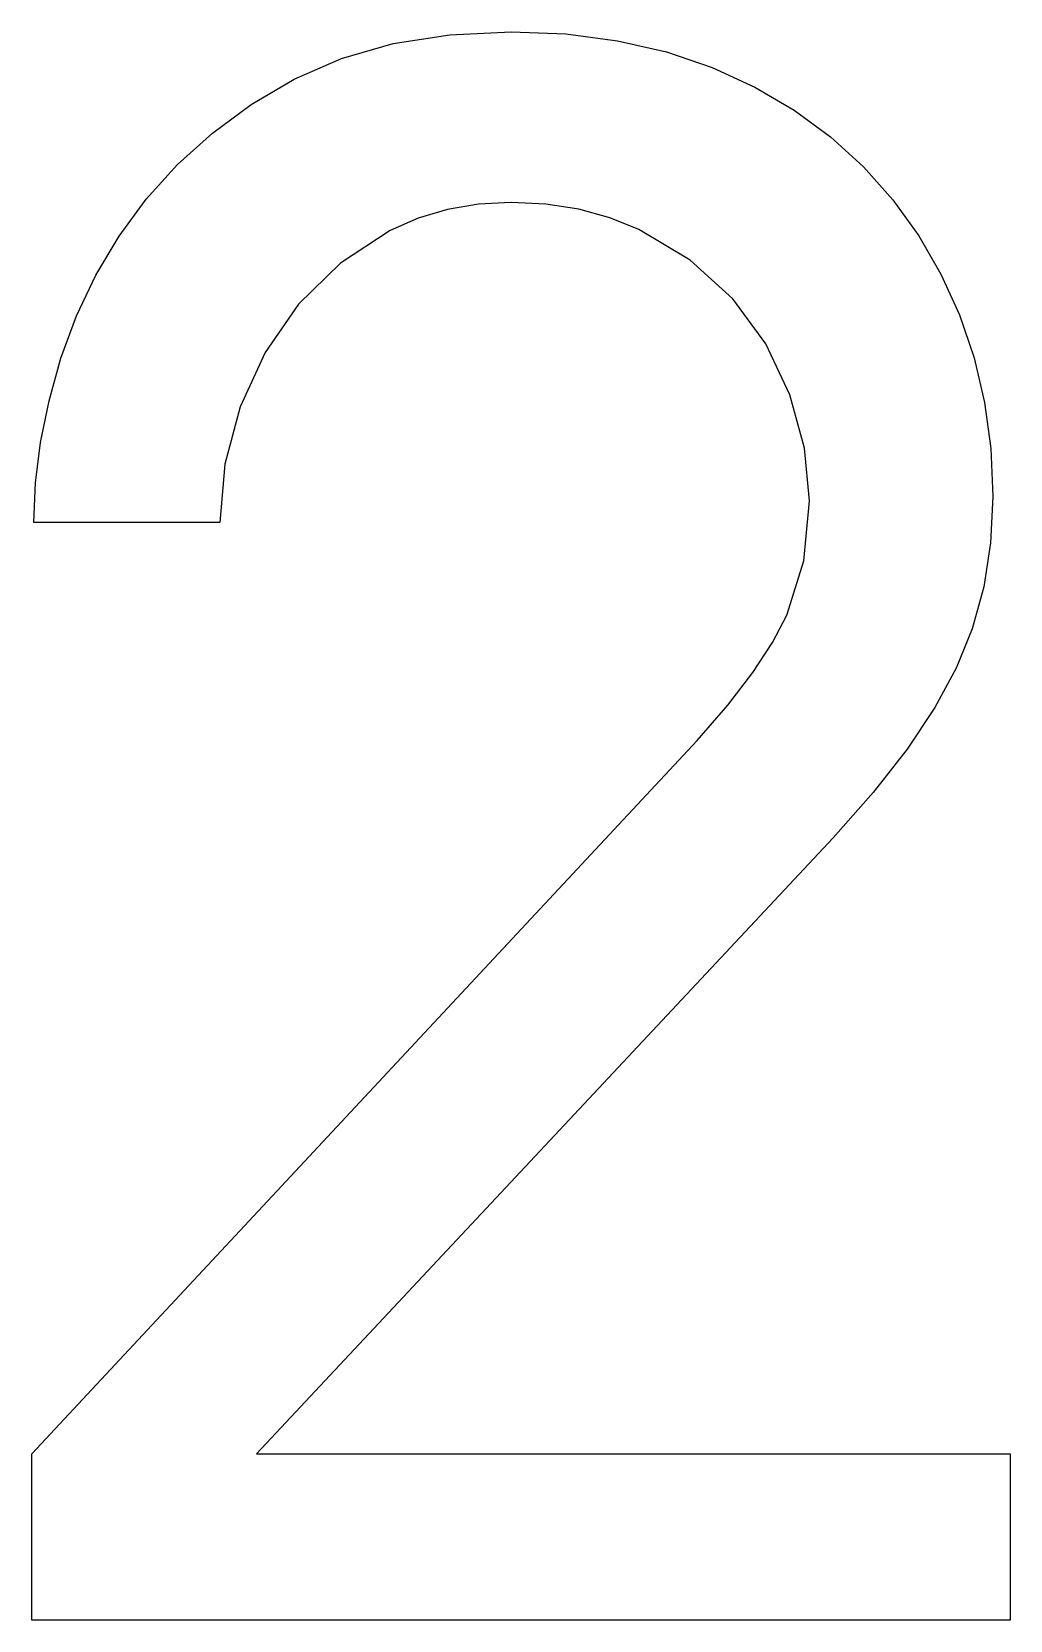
# Model space of a CAD drawing. Extents: x 0.7 to 7, y 0 to 10.2.
import ezdxf

# ---------------------------------------------------------------- set-up
doc = ezdxf.new("R2010")
doc.units = 0
doc.layers.get('0').update_dxf_attribs({"linetype": 'CONTINUOUS'})

msp = doc.modelspace()

# ---------------------------------------------------------------- linework, layer by layer
at = {"color": 0}
for p, q in [((3.39714, 10.1893), (3.79167, 10.2083)), ((3.79167, 10.2083), (4.14322, 10.194)), ((2.69922, 10.0365), (3.03299, 10.132)), ((3.03299, 10.132), (3.39714, 10.1893)), ((4.14322, 10.194), (4.47569, 10.151)), ((4.47569, 10.151), (4.78906, 10.0794)), ((2.39583, 9.90278), (2.69922, 10.0365)), ((4.78906, 10.0794), (5.08333, 9.97917)), ((2.12017, 9.74001), (2.39583, 9.90278)), ((5.08333, 9.97917), (5.35764, 9.85335)), ((5.35764, 9.85335), (5.61111, 9.70492)), ((1.86974, 9.55729), (2.12017, 9.74001)), ((5.61111, 9.70492), (5.84375, 9.5339)), ((1.64447, 9.3546), (1.86974, 9.55729)), ((5.84375, 9.5339), (6.05556, 9.34028)), ((1.44444, 9.13194), (1.64447, 9.3546)), ((6.05556, 9.34028), (6.24522, 9.12717)), ((1.26948, 8.89372), (1.44444, 9.13194)), ((3.58154, 9.09987), (3.38194, 9.06603)), ((3.79167, 9.11111), (3.58154, 9.09987)), ((4.01475, 9.10026), (3.79167, 9.11111)), ((4.22569, 9.06771), (4.01475, 9.10026)), ((6.24522, 9.12717), (6.41146, 8.89757)), ((3.19271, 9.0096), (3.01389, 8.93056)), ((3.38194, 9.06603), (3.19271, 9.0096)), ((4.42447, 9.01346), (4.22569, 9.06771)), ((4.61111, 8.9375), (4.42447, 9.01346)), ((1.11974, 8.64415), (1.26948, 8.89372)), ((3.01389, 8.93056), (2.69271, 8.72222)), ((4.94265, 8.73964), (4.61111, 8.9375)), ((6.41146, 8.89757), (6.55425, 8.65147)), ((2.69271, 8.72222), (2.42361, 8.45833)), ((5.21528, 8.49306), (4.94265, 8.73964)), ((0.995171, 8.38331), (1.11974, 8.64415)), ((6.55425, 8.65147), (6.67361, 8.38889)), ((5.42882, 8.20318), (5.21528, 8.49306)), ((0.895833, 8.11111), (0.995171, 8.38331)), ((2.42361, 8.45833), (2.20828, 8.14763)), ((6.67361, 8.38889), (6.76774, 8.11285)), ((5.58333, 7.875), (5.42882, 8.20318)), ((0.819878, 7.83681), (0.895833, 8.11111)), ((2.20828, 8.14763), (2.04861, 7.79861)), ((6.76774, 8.11285), (6.83501, 7.82639)), ((5.67708, 7.53125), (5.58333, 7.875)), ((0.765625, 7.56944), (0.819878, 7.83681)), ((2.04861, 7.79861), (1.94965, 7.42882)), ((6.83501, 7.82639), (6.87538, 7.52951)), ((0.733072, 7.30903), (0.765625, 7.56944)), ((5.70833, 7.19444), (5.67708, 7.53125)), ((6.87538, 7.52951), (6.88889, 7.22222)), ((1.94965, 7.42882), (1.91667, 7.05556)), ((0.722222, 7.05556), (0.733072, 7.30903)), ((5.67188, 6.80908), (5.70833, 7.19444)), ((6.88889, 7.22222), (6.87408, 6.9241)), ((1.91667, 7.05556), (0.722222, 7.05556)), ((6.87408, 6.9241), (6.82981, 6.64068)), ((5.5625, 6.45833), (5.67188, 6.80908)), ((6.82981, 6.64068), (6.75603, 6.37201)), ((5.47179, 6.28304), (5.5625, 6.45833)), ((6.75603, 6.37201), (6.65278, 6.11806)), ((5.34549, 6.09033), (5.47179, 6.28304)), ((5.1836, 5.88026), (5.34549, 6.09033)), ((6.65278, 6.11806), (6.51475, 5.86501)), ((4.98611, 5.65278), (5.1836, 5.88026)), ((6.51475, 5.86501), (6.33681, 5.59896)), ((0.708333, 1.06944), (4.98611, 5.65278)), ((6.33681, 5.59896), (6.11892, 5.31988)), ((6.11892, 5.31988), (5.86111, 5.02778)), ((5.86111, 5.02778), (2.15278, 1.06944)), ((0.708333, 0), (0.708333, 1.06944)), ((2.15278, 1.06944), (7, 1.06944)), ((7, 1.06944), (7, 0)), ((7, 0), (0.708333, 0))]:
    msp.add_line(p, q, dxfattribs=at)

doc.saveas('drawing.dxf')
